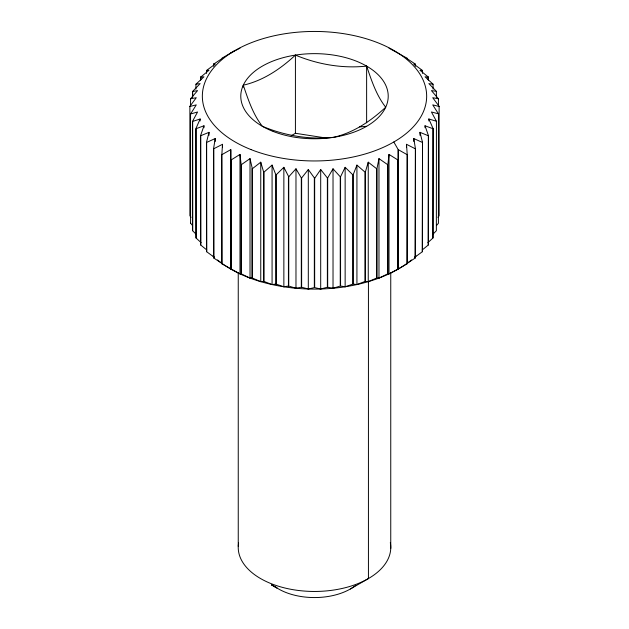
<?xml version="1.0" encoding="UTF-8"?>
<svg xmlns="http://www.w3.org/2000/svg" width="629" height="629" viewBox="0 0 629 629"><rect width="100%" height="100%" fill="white"/><g stroke="black" fill="none" stroke-linecap="round" stroke-linejoin="round"><path stroke-width="0.94" d="M189.879 106.348L196.272 97.715L190.579 98.769L197.569 90.6L192.568 91.512L192.568 97.369M439.121 106.474L432.728 104.87L438.452 113.81L438.421 223.279L436.518 225.504M397.929 269.118L398.212 149.623L393.809 141.989M221.856 154.498L222.493 144.308L213.774 148.743L213.774 258.032L222.493 263.771L221.778 263.74L221.778 154.451L221.998 263.881L239.995 273.874L241.206 273.859M387.881 273.819L387.881 164.531L389.005 154.412L397.764 159.908L397.764 269.196L389.005 273.874L387.794 273.859M213.774 258.032L213.585 148.593L215.212 138.522L206.658 142.437L206.658 251.726L214.434 257.41M438.452 113.81L431.431 111.986L436.432 121.248L436.361 230.717L432.949 234.232M378.98 158.618L376.952 168.643L376.952 277.932L378.98 278.081L387.621 273.929L387.621 164.641L378.98 158.618L378.98 278.081M206.658 251.726L206.493 142.272L209.017 132.326L200.722 135.73L200.722 245.019L206.752 249.941M368.248 162.196L365.339 172.071L365.339 281.36L368.248 281.658L376.669 278.026L376.669 168.737L368.248 162.196L368.248 281.658M200.722 245.019L200.588 135.557L203.977 125.784L196.028 128.701L196.028 237.99L201.083 242.613M192.568 91.512L200.148 83.602L195.926 84.231L195.926 89.114M436.432 121.248L428.852 118.983L428.852 120.941M356.926 165.105L353.16 174.776L353.16 284.064L356.926 284.567L365.04 281.43L365.04 172.149L356.926 165.105L356.926 284.567M196.028 237.99L195.926 128.528L200.148 118.983L192.639 121.428L192.639 230.717L196.051 234.232M345.14 167.314L340.564 176.733L340.564 286.022L345.14 286.777L352.853 284.127L352.853 174.838L345.14 167.314L345.14 286.777M192.639 230.717L192.568 121.248L197.569 111.986L190.579 113.991L196.272 104.87L189.879 106.474M195.926 84.231L203.977 76.793L200.588 77.202L200.588 80.127M427.917 242.613L432.972 237.99L433.074 128.528L428.852 118.983M432.972 237.99L433.074 128.528M327.685 287.209L327.685 177.928L333.024 168.8L340.25 176.773L340.25 286.061L333.024 288.263L327.583 287.217M314.665 178.329L320.696 169.547L327.363 177.944L327.363 287.233L320.696 289.01L314.665 287.618L314.665 178.329L308.304 169.547L301.637 177.944L301.637 287.233L308.304 289.01L314.335 287.618L314.335 178.329M437.957 217.319L439.121 215.763L439.121 106.285L432.728 97.715L438.421 98.769L431.431 90.6L436.361 91.331L428.852 83.602L433.074 84.231L433.074 89.114M200.588 77.202L209.017 70.259L206.493 70.487L206.493 73.412M432.972 128.701L425.023 125.784L428.412 135.557L428.278 245.019L422.248 249.941M428.278 245.019L428.412 135.557M288.75 176.773L295.976 168.8L301.315 177.928L301.315 287.209L295.976 288.263L288.75 286.061L288.75 176.773L283.86 167.314L276.147 174.838L276.147 284.127L283.86 286.777L288.538 286.038M206.493 70.487L215.212 64.064L213.585 64.166L213.585 66.116M428.278 135.73L419.983 132.326L422.507 142.272L422.342 251.726L414.566 257.41M422.342 251.726L422.507 142.272M243.289 85.19C248.156 99.468 252.944 114.274 262.372 126.303C284.78 135.644 309.366 139.897 333.582 137.319C353.537 132.766 370.906 120.972 385.711 107.221C376.268 95.199 371.495 80.386 366.628 66.108C342.412 68.703 317.834 64.425 295.418 55.093C280.62 68.852 263.252 80.646 243.289 85.19L243.289 87.14M275.84 284.064L272.074 284.567L263.96 281.43L263.96 172.149L272.074 165.105L275.84 174.776L275.942 284.088M213.585 64.166L222.493 58.277L221.998 58.167L235.191 50.414M422.342 142.437L413.788 138.522L415.415 148.593L415.226 258.032L406.507 263.771L407.222 263.74L407.222 154.451L406.507 144.308L415.226 148.743M415.226 258.032L415.415 148.593M252.331 168.737L260.752 162.196L263.661 172.071L263.661 281.36L260.752 281.658L252.331 278.026L252.331 168.737L250.02 158.618L241.379 164.641L241.379 273.929L250.02 278.081L252.143 277.963M398.008 269.07L407.002 263.881L407.222 154.451M231.236 269.196L231.236 159.908L239.995 154.412L241.119 164.531L241.119 273.819M291.219 135.715L295.418 133.285L326.215 138.05M350.377 588.98L368.429 578.554L368.429 281.32M221.998 154.592L230.788 149.623L230.992 269.07M239.995 48.174L230.788 52.962M359.646 126.924L366.628 126.303M407.222 58.308L406.507 58.277L415.226 64.016L415.226 65.966M415.415 66.116L415.415 64.166L413.788 64.064L422.507 70.487L422.507 73.412M422.507 70.487L419.983 70.259L428.278 77.029L428.412 80.127M428.412 77.202L425.023 76.793L433.074 84.231M389.005 48.174L407.002 58.167M271.854 585.072L276.964 587.911L271.453 584.734L276.563 587.793M407.002 154.592L398.212 149.623L398.212 269.086M190.548 223.098L192.482 225.504M191.043 217.319L189.879 215.763L189.879 106.285M438.421 98.769L438.452 105.782M436.361 91.331L436.432 97.369M428.278 77.029L428.278 79.954M425.023 125.784L425.023 127.742M419.983 132.326L419.983 135.259M413.788 138.522L413.788 141.454M406.507 144.308L406.507 147.241M390.751 272.813L390.751 548.472M389.005 154.412L389.005 273.874M366.628 66.108L366.628 122.797M333.024 168.8L333.024 288.263M320.696 169.547L320.696 289.01M308.304 169.547L308.304 289.01M295.976 168.8L295.976 288.263M295.418 55.093L295.418 133.285M288.436 176.733L288.436 286.022M283.86 167.314L283.86 286.777M272.074 165.105L272.074 284.567M260.752 162.196L260.752 281.658M252.048 168.643L252.048 277.932M250.02 158.618L250.02 278.081M239.995 154.412L239.995 273.874M238.249 272.679L238.249 546.373M230.788 149.623L230.788 269.086M222.493 144.308L222.493 147.241M215.212 138.522L215.212 141.454M213.774 64.016L213.774 65.966M209.017 132.326L209.017 135.259M203.977 125.784L203.977 127.742M200.722 77.029L200.722 79.954M200.148 118.983L200.148 120.941M192.639 91.331L192.639 97.18M190.579 98.769L190.548 105.782M190.548 113.81L190.579 223.279M415.981 255.956A118.394 68.349 0 0 1 414.904 256.978M411.476 259.958A118.394 68.349 0 0 1 217.524 259.958M214.104 256.978A118.394 68.349 0 0 1 213.019 255.956M355.715 585.347A50.737 29.288 0 0 1 275.07 586.708M390.31 542.607A76.274 44.038 0 0 1 314.862 591.457A76.274 44.038 0 0 1 238.611 543.024M250.971 149.568A112.159 64.756 0 0 0 426.313 101.285A112.159 64.756 0 0 0 266.216 37.756A112.159 64.756 0 0 0 250.971 149.568M273.183 131.453A73.719 42.56 0 0 0 388.03 99.24A73.719 42.56 0 0 0 282.287 57.923A73.719 42.56 0 0 0 273.183 131.453"/></g></svg>
